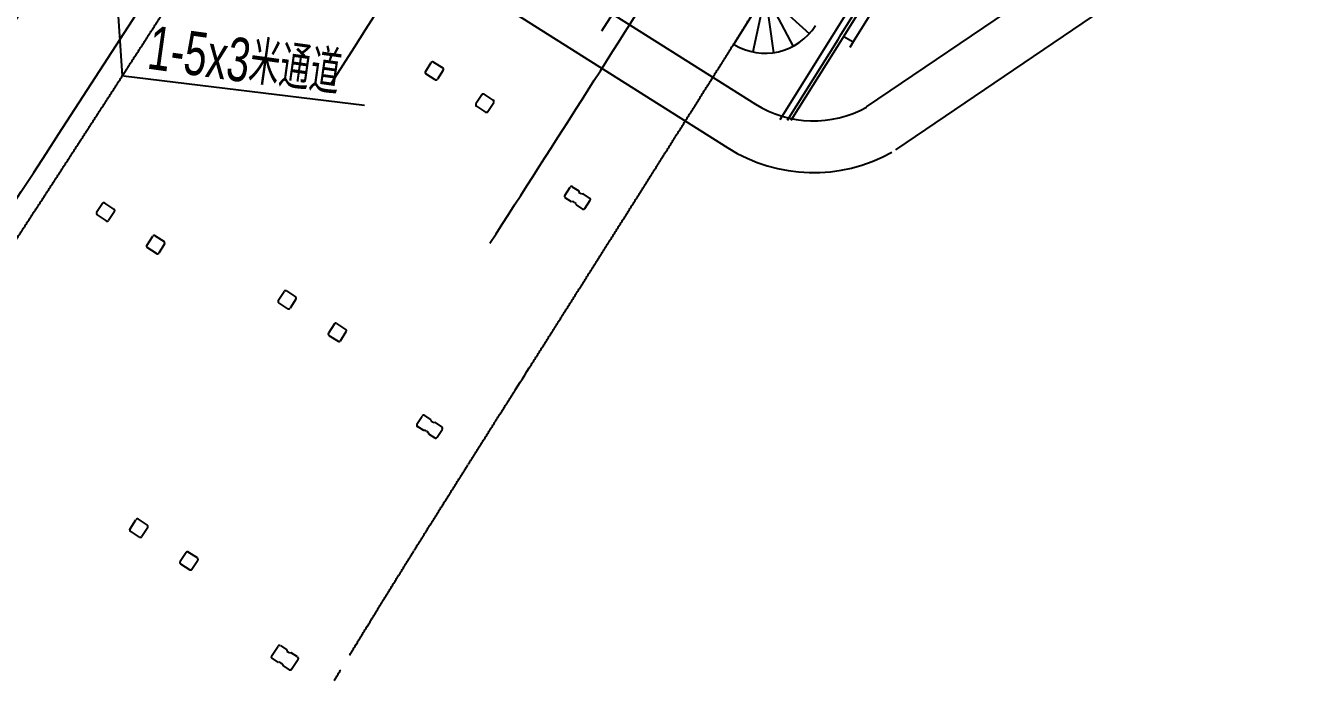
# Model space of a CAD drawing. Extents: x 141823 to 183823, y -39186 to 56515.
# Drawn here: x 149103 to 152610, y -18157 to -16354 of the extents above; entities that cross this region are included whole.
import ezdxf
from ezdxf.enums import TextEntityAlignment as Align

# ---------------------------------------------------------------- set-up
doc = ezdxf.new("R2010")
doc.units = 0
doc.header["$LTSCALE"] = 1000
doc.header["$MEASUREMENT"] = 0
for name, color, linetype in [('0-段落划分', 2, 'Continuous'), ('ql', 7, 'Continuous'), ('分隔带', 3, 'Continuous'), ('桥-立柱', 5, 'Continuous'), ('桥梁', 6, 'Continuous'), ('路基边线', 1, 'Continuous')]:
    doc.layers.add(name, color=color, linetype=linetype)
doc.layers.add('标注', color=4, linetype='Continuous', lineweight=15)
doc.styles.get("Standard").update_dxf_attribs({"font": 'hztxt_e.shx', "width": 0.7, "bigfont": 'hztxt.shx'})

# ---------------------------------------------------------------- blocks, each defined once
blk = doc.blocks.new('ac')
at = {"layer": '0-段落划分', "color": 2, "linetype": 'Continuous'}
for p, q in [((-9952668.85, 2543771.25), (-9952668.38, 2543772.15)), ((-9952672.42, 2543763.87), (-9952668.94, 2543768.09)), ((-9952672.42, 2543763.87), (-9952667.71, 2543766.65)), ((-9952672.42, 2543763.87), (-9952667.05, 2543764.87)), ((-9952672.42, 2543763.87), (-9952667.66, 2543761.19)), ((-9952672.42, 2543763.87), (-9952667.03, 2543762.98))]:
    blk.add_line(p, q, dxfattribs=at)
at = {"layer": '0-段落划分', "color": 2}
blk.add_line((-9952635.06, 2543742.68), (-9952635.4, 2543742.87), dxfattribs=at)
at = {"layer": '0-段落划分', "color": 2, "linetype": 'Continuous', "flags": 128}
for points in [[(-9952667.89, 2543771.88), (-9952667.9, 2543771.89), (-9952667.9, 2543771.89), (-9952668.41, 2543772.16), (-9952668.41, 2543772.16), (-9952672.78, 2543774.61), (-9952677.18, 2543777.01), (-9952681.61, 2543779.35), (-9952686.04, 2543781.71), (-9952687.26, 2543782.39), (-9952687.26, 2543782.39), (-9952691.33, 2543785.39), (-9952694.66, 2543789.73), (-9952696.29, 2543791.17)], [(-9952660.94, 2543766.46), (-9952668.54, 2543770.75), (-9952668.54, 2543770.75), (-9952669.05, 2543771.02), (-9952669.05, 2543771.02), (-9952673.42, 2543773.46), (-9952677.84, 2543775.84), (-9952682.29, 2543778.15), (-9952686.73, 2543780.47), (-9952687.96, 2543781.15), (-9952687.96, 2543781.15), (-9952692.28, 2543783.68), (-9952696.47, 2543786.46), (-9952698.28, 2543787.56)], [(-9952660.94, 2543766.8), (-9952668.39, 2543771.01), (-9952668.39, 2543771.01), (-9952668.9, 2543771.28), (-9952668.9, 2543771.28), (-9952673.28, 2543773.73), (-9952677.69, 2543776.1), (-9952682.14, 2543778.41), (-9952686.58, 2543780.74), (-9952687.81, 2543781.41), (-9952687.81, 2543781.41), (-9952692.13, 2543783.95), (-9952696.33, 2543786.73), (-9952698.14, 2543787.82)], [(-9952660.96, 2543765.78), (-9952668.84, 2543770.23), (-9952668.84, 2543770.23), (-9952669.35, 2543770.5), (-9952669.35, 2543770.5), (-9952673.72, 2543772.94), (-9952678.13, 2543775.31), (-9952682.58, 2543777.62), (-9952687.02, 2543779.95), (-9952688.25, 2543780.62), (-9952688.25, 2543780.62), (-9952692.57, 2543783.16), (-9952696.76, 2543785.94), (-9952698.57, 2543787.04)]]:
    blk.add_lwpolyline(points, dxfattribs=at)
at = {"layer": '0-段落划分', "color": 2, "flags": 128}
for points in [[(-9952635.4, 2543742.87), (-9952635.74, 2543743.06), (-9952636.07, 2543743.26), (-9952636.41, 2543743.45), (-9952636.75, 2543743.64), (-9952637.09, 2543743.83), (-9952637.43, 2543744.02, -0.000001), (-9952637.76, 2543744.22, -0.000001), (-9952638.1, 2543744.41, -0.000001), (-9952638.44, 2543744.6, -0.000002), (-9952638.78, 2543744.79, -0.000002), (-9952639.12, 2543744.99, -0.000002), (-9952639.45, 2543745.18, -0.000002), (-9952639.79, 2543745.37, -0.000002), (-9952640.13, 2543745.56, -0.000002), (-9952640.47, 2543745.76, -0.000003), (-9952640.81, 2543745.95, -0.000003), (-9952641.14, 2543746.14, -0.000003), (-9952641.48, 2543746.33, -0.000003), (-9952641.82, 2543746.53, -0.000003), (-9952642.16, 2543746.72, -0.000003), (-9952642.5, 2543746.91, -0.000004), (-9952642.83, 2543747.1, -0.000004), (-9952643.17, 2543747.29, -0.000004), (-9952643.51, 2543747.49, -0.000004), (-9952643.85, 2543747.68, -0.000004), (-9952644.19, 2543747.87, -0.000004), (-9952644.52, 2543748.06, -0.000005), (-9952644.86, 2543748.26, -0.000005), (-9952645.2, 2543748.45, -0.000005), (-9952645.54, 2543748.64, -0.000005), (-9952645.88, 2543748.83, -0.000005), (-9952646.21, 2543749.03, -0.000005), (-9952646.55, 2543749.22, -0.000006), (-9952646.89, 2543749.41, -0.000006), (-9952647.23, 2543749.6, -0.000006), (-9952647.57, 2543749.79, -0.000006), (-9952647.91, 2543749.99, -0.000006), (-9952648.24, 2543750.18, -0.000006), (-9952648.58, 2543750.37, -0.000007), (-9952648.92, 2543750.56, -0.000007), (-9952649.26, 2543750.76, -0.000007), (-9952649.6, 2543750.95, -0.000007), (-9952649.93, 2543751.14, -0.000007), (-9952650.27, 2543751.33, -0.000007), (-9952650.61, 2543751.52, -0.000008), (-9952650.95, 2543751.72, -0.000008), (-9952651.29, 2543751.91, -0.000008), (-9952651.62, 2543752.1, -0.000008), (-9952651.96, 2543752.29, -0.000008), (-9952652.3, 2543752.48, -0.000008), (-9952652.64, 2543752.68, -0.000009), (-9952652.98, 2543752.87, -0.000009), (-9952653.32, 2543753.06, -0.000009), (-9952653.65, 2543753.25, -0.000009), (-9952653.99, 2543753.44, -0.000009), (-9952654.33, 2543753.64, -0.000009), (-9952654.67, 2543753.83, -0.00001), (-9952655.01, 2543754.02, -0.00001), (-9952655.34, 2543754.21, -0.00001), (-9952655.68, 2543754.4, -0.00001), (-9952656.02, 2543754.6, -0.00001), (-9952656.36, 2543754.79, -0.00001), (-9952656.7, 2543754.98, -0.000011), (-9952657.04, 2543755.17, -0.000011), (-9952657.37, 2543755.36, -0.000011), (-9952657.71, 2543755.56, -0.000011), (-9952658.05, 2543755.75, -0.000011), (-9952658.39, 2543755.94, -0.000012), (-9952658.73, 2543756.13, -0.000012), (-9952659.07, 2543756.32, -0.000012), (-9952659.4, 2543756.52, -0.000012), (-9952659.74, 2543756.71, -0.000012), (-9952660.08, 2543756.9, -0.000012), (-9952660.42, 2543757.09, -0.000013), (-9952660.76, 2543757.28, -0.000013), (-9952661.1, 2543757.47, -0.000013), (-9952661.43, 2543757.67, -0.000013), (-9952661.77, 2543757.86, -0.000013), (-9952662.11, 2543758.05, -0.000013), (-9952662.45, 2543758.24, -0.000014), (-9952662.79, 2543758.43, -0.000014), (-9952663.13, 2543758.62, -0.000014), (-9952663.47, 2543758.82, -0.000014), (-9952663.8, 2543759.01, -0.000014), (-9952664.14, 2543759.2, -0.000014), (-9952664.48, 2543759.39, -0.000015), (-9952664.82, 2543759.58, -0.000015), (-9952665.16, 2543759.77, -0.000015), (-9952665.5, 2543759.97, -0.000015), (-9952665.83, 2543760.16, -0.000015), (-9952666.17, 2543760.35, -0.000015), (-9952666.51, 2543760.54, -0.000016), (-9952666.85, 2543760.73, -0.000016), (-9952667.19, 2543760.92, -0.000016), (-9952667.53, 2543761.11, -0.000016), (-9952667.87, 2543761.31, -0.000016), (-9952668.21, 2543761.5, -0.000016), (-9952668.54, 2543761.69, -0.000017), (-9952668.88, 2543761.88, -0.000017), (-9952669.22, 2543762.07, -0.000017), (-9952669.56, 2543762.26, -0.000017), (-9952669.9, 2543762.45, -0.000017), (-9952670.24, 2543762.64, -0.000017), (-9952670.58, 2543762.84, -0.000018), (-9952670.91, 2543763.03, -0.000018), (-9952671.25, 2543763.22, -0.000018)], [(-9952612.38, 2543675.98, -0.000001), (-9952612.72, 2543676.17, -0.000001), (-9952613.05, 2543676.37, -0.000001)], [(-9952645.17, 2543695.34, -0.000018), (-9952645.51, 2543695.54, -0.000018), (-9952645.84, 2543695.74, -0.000018), (-9952646.17, 2543695.93, -0.000018), (-9952646.51, 2543696.13, -0.000018), (-9952646.84, 2543696.33, -0.000019), (-9952647.18, 2543696.52, -0.000019), (-9952647.51, 2543696.72, -0.000019), (-9952647.85, 2543696.92, -0.000019), (-9952648.18, 2543697.11, -0.000019), (-9952648.52, 2543697.31, -0.000019), (-9952648.85, 2543697.51, -0.00002), (-9952649.19, 2543697.7, -0.00002), (-9952649.52, 2543697.9, -0.00002), (-9952649.86, 2543698.1, -0.00002), (-9952650.19, 2543698.29, -0.00002), (-9952650.53, 2543698.49, -0.00002), (-9952650.86, 2543698.68, -0.000021), (-9952651.2, 2543698.88, -0.000021), (-9952651.53, 2543699.08, -0.000021), (-9952651.87, 2543699.27, -0.000021), (-9952652.2, 2543699.47, -0.000021), (-9952652.54, 2543699.67, -0.000021), (-9952652.87, 2543699.86, -0.000022), (-9952653.21, 2543700.06, -0.000022), (-9952653.54, 2543700.25, -0.000022), (-9952653.88, 2543700.45, -0.000022), (-9952654.21, 2543700.65, -0.000022), (-9952654.55, 2543700.84, -0.000022), (-9952654.88, 2543701.04, -0.000023), (-9952655.22, 2543701.23, -0.000023), (-9952655.55, 2543701.43, -0.000023), (-9952655.89, 2543701.62, -0.000023), (-9952656.22, 2543701.82, -0.000023), (-9952656.56, 2543702.02, -0.000024), (-9952656.89, 2543702.21, -0.000024), (-9952657.23, 2543702.41, -0.000024), (-9952657.57, 2543702.6, -0.000024), (-9952657.9, 2543702.8, -0.000024), (-9952658.24, 2543702.99, -0.000024), (-9952658.57, 2543703.19, -0.000025), (-9952658.91, 2543703.38, -0.000025), (-9952659.24, 2543703.58, -0.000025), (-9952659.58, 2543703.78, -0.000025), (-9952659.91, 2543703.97, -0.000025), (-9952660.25, 2543704.17, -0.000025), (-9952660.58, 2543704.36, -0.000026), (-9952660.92, 2543704.56, -0.000026), (-9952661.25, 2543704.75, -0.000026), (-9952661.59, 2543704.95, -0.000026), (-9952661.92, 2543705.14, -0.000026), (-9952662.26, 2543705.34, -0.000026), (-9952662.6, 2543705.53, -0.000027), (-9952662.93, 2543705.73, -0.000027), (-9952663.27, 2543705.92, -0.000027), (-9952663.6, 2543706.12, -0.000027), (-9952663.94, 2543706.31, -0.000027), (-9952664.27, 2543706.51, -0.000027), (-9952664.61, 2543706.7, -0.000028), (-9952664.94, 2543706.9, -0.000028), (-9952665.28, 2543707.09, -0.000028), (-9952665.61, 2543707.29, -0.000028), (-9952665.95, 2543707.48, -0.000028), (-9952666.29, 2543707.68, -0.000028), (-9952666.62, 2543707.87, -0.000029), (-9952666.96, 2543708.06, -0.000029), (-9952667.29, 2543708.26, -0.000029), (-9952667.63, 2543708.45, -0.000029), (-9952667.96, 2543708.65, -0.000029)]]:
    blk.add_lwpolyline(points, format="xyb", dxfattribs=at)
at = {"layer": '0-段落划分', "color": 2}
for centre, radius, start, end in [((-9954257.81, 2540962.97), 3209.45, 59.90234, 61.09589), ((-9954257.81, 2540962.97), 3207.6, 60.29451, 61.09589), ((-9954257.81, 2540962.97), 3189.25, 59.98369, 61.09589), ((-9973390.82, 2507272.69), 41962.62, 60.354448, 60.354979), ((-9965092.6, 2521851.94), 25187.19, 60.354979, 60.355863), ((-9961533.66, 2528104.01), 17993.14, 60.355863, 60.357101), ((-9959558.03, 2531574.12), 14000.05, 60.357101, 60.358692), ((-9958299.8, 2533783.71), 11457.32, 60.358693, 60.360637), ((-9957426.27, 2535317.38), 9692.34, 60.360638, 60.362936), ((-9956785.74, 2536441.65), 8398.41, 60.362936, 60.365589), ((-9956296.66, 2537299.8), 7410.66, 60.365589, 60.368595), ((-9955910.37, 2537977.36), 6630.72, 60.368595, 60.371955), ((-9955597.21, 2538526.42), 5998.64, 60.371955, 60.375669), ((-9955339.08, 2538978.79), 5477.8, 60.37567, 60.37974), ((-9955121.34, 2539360.2), 5038.61, 60.37974, 60.38416), ((-9954936.54, 2539683.71), 4666.05, 60.38416, 60.38893), ((-9954776.75, 2539963.3), 4344.02, 60.38893, 60.39406), ((-9954637.35, 2540207.06), 4063.21, 60.39406, 60.39954), ((-9954515.13, 2540420.63), 3817.14, 60.39954, 60.40538), ((-9954406.68, 2540609.99), 3598.93, 60.40538, 60.41157), ((-9954309.92, 2540778.83), 3404.33, 60.41157, 60.41811), ((-9954257.81, 2540962.97), 3170.75, 58.68799, 61.09589), ((-9954223.06, 2540930.27), 3229.75, 60.41811, 60.425), ((-9954144.72, 2541066.75), 3072.39, 60.425, 60.43225), ((-9954073.45, 2541190.79), 2929.33, 60.43225, 60.43986), ((-9954008.55, 2541303.63), 2799.16, 60.43986, 60.44782), ((-9953948.99, 2541407.11), 2679.77, 60.44782, 60.45613), ((-9953894.41, 2541501.82), 2570.46, 60.45613, 60.46479), ((-9953844.01, 2541589.2), 2469.59, 60.46479, 60.47381), ((-9953797.4, 2541669.93), 2376.37, 60.47381, 60.48318), ((-9953754.08, 2541744.86), 2289.83, 60.48318, 60.49291), ((-9953713.83, 2541814.4), 2209.48, 60.49291, 60.50299), ((-9953676.29, 2541879.19), 2134.6, 60.50299, 60.51342), ((-9953641.13, 2541939.79), 2064.55, 60.51342, 60.52421), ((-9953608.14, 2541996.58), 1998.88, 60.52421, 60.53535), ((-9953577.2, 2542049.76), 1937.35, 60.53535, 60.54684), ((-9953548.08, 2542099.75), 1879.51, 60.54684, 60.55869), ((-9953520.7, 2542146.68), 1825.18, 60.55869, 60.57089), ((-9953494.7, 2542191.19), 1773.64, 60.57089, 60.58345), ((-9953470.1, 2542233.22), 1724.95, 60.58345, 60.59636), ((-9953446.86, 2542272.88), 1678.99, 60.59636, 60.60962), ((-9953424.75, 2542310.55), 1635.32, 60.60962, 60.62323), ((-9953403.77, 2542346.24), 1593.91, 60.62323, 60.6372), ((-9953383.77, 2542380.2), 1554.52, 60.6372, 60.65153), ((-9953364.75, 2542412.44), 1517.09, 60.65153, 60.66621), ((-9953346.55, 2542443.24), 1481.33, 60.6662, 60.68124), ((-9953329.22, 2542472.51), 1447.32, 60.68124, 60.69662), ((-9953312.59, 2542500.56), 1414.71, 60.69662, 60.71236), ((-9953296.67, 2542527.36), 1383.55, 60.71236, 60.72845), ((-9953281.43, 2542552.94), 1353.79, 60.72845, 60.7449), ((-9953266.83, 2542577.43), 1325.29, 60.7449, 60.7617), ((-9953252.79, 2542600.92), 1297.93, 60.76169, 60.77885), ((-9953239.3, 2542623.44), 1271.69, 60.77885, 60.79635), ((-9953226.33, 2542645.05), 1246.5, 60.79635, 60.81421), ((-9953213.85, 2542665.8), 1222.3, 60.81421, 60.83243), ((-9953201.81, 2542685.77), 1199, 60.83243, 60.851), ((-9953190.2, 2542705), 1176.54, 60.851, 60.86992), ((-9953179, 2542723.51), 1154.93, 60.86992, 60.88919), ((-9953168.18, 2542741.33), 1134.09, 60.88919, 60.90882), ((-9953157.75, 2542758.48), 1114.03, 60.90882, 60.9288), ((-9953147.66, 2542775.04), 1094.66, 60.9288, 60.94914), ((-9953137.88, 2542791.04), 1075.92, 60.94914, 60.96983), ((-9953128.42, 2542806.49), 1057.82, 60.96983, 60.99087), ((-9953119.25, 2542821.42), 1040.31, 60.99087, 61.01227), ((-9953110.35, 2542835.88), 1023.35, 61.01227, 61.03402), ((-9954257.81, 2540962.97), 3161.75, 58.58872, 61.09589), ((-9953101.74, 2542849.82), 1006.99, 61.03402, 61.05612), ((-9953093.39, 2542863.33), 991.13, 61.05612, 61.07858), ((-9953085.26, 2542876.44), 975.72, 61.07858, 61.10139), ((-9953077.38, 2542889.09), 960.84, 61.10139, 61.12456), ((-9953069.7, 2542901.41), 946.35, 61.12456, 61.14808), ((-9953062.25, 2542913.32), 932.31, 61.14807, 61.17195), ((-9953055, 2542924.88), 918.69, 61.17195, 61.19617), ((-9954257.81, 2540962.97), 3159.5, 58.5638, 61.09589), ((-9953047.95, 2542936.1), 905.46, 61.19617, 61.22075), ((-9953041.08, 2542947), 892.6, 61.22075, 61.24569), ((-9953034.38, 2542957.59), 880.1, 61.24569, 61.27097), ((-9953027.86, 2542967.87), 867.94, 61.27097, 61.29662), ((-9953021.5, 2542977.86), 856.13, 61.29661, 61.32261), ((-9953015.3, 2542987.58), 844.62, 61.32261, 61.34896), ((-9954257.81, 2540962.97), 3158.75, 58.55549, 61.09589), ((-9953009.25, 2542997.02), 833.44, 61.37497, 61.37566), ((-9952986.43, 2543032.42), 791.44, 61.45789, 61.486), ((-9952981.05, 2543040.69), 781.6, 61.486, 61.51447), ((-9952976.75, 2543046.99), 774.01, 61.51455, 61.54334), ((-9954257.81, 2540962.97), 3149, 58.44695, 61.09589), ((-9954257.81, 2540962.97), 3149.75, 58.45533, 61.09589)]:
    blk.add_arc(centre, radius, start, end, dxfattribs=at)
at = {"layer": '0-段落划分', "color": 2, "linetype": 'Continuous'}
blk.add_arc((-9952672.42, 2543763.87), 5.46, 330.5564, 60.4889, dxfattribs=at)
at = {"layer": 'ql', "color": 1, "linetype": 'Continuous'}
blk.add_arc((-9954257.81, 2540962.97), 3159.5, 59.65102, 60.0146, dxfattribs=at)
at = {"layer": '分隔带'}
for p, q in [((-9952662.48, 2543773.66), (-9952699.64, 2543823.29)), ((-9952693.59, 2543708.16), (-9952662.26, 2543763.44))]:
    blk.add_line(p, q, dxfattribs=at)
blk.add_arc((-9952670.96, 2543768.37), 10, 330.4566, 31.9255, dxfattribs=at)
at = {"layer": '桥-立柱', "color": 1, "linetype": 'Continuous'}
for p, q in [((-9952652.93, 2543748.64), (-9952653.28, 2543748.04)), ((-9952651.95, 2543748.24), (-9952652.73, 2543748.7)), ((-9952653.89, 2543747), (-9952653.54, 2543747.61)), ((-9952653.54, 2543747.61), (-9952653.4, 2543747.64)), ((-9952653.4, 2543747.64), (-9952653.32, 2543747.77)), ((-9952653.25, 2543747.9), (-9952653.32, 2543747.77)), ((-9952653.28, 2543748.04), (-9952653.25, 2543747.9)), ((-9952652.38, 2543747.4), (-9952652.25, 2543747.43)), ((-9952652.25, 2543747.43), (-9952651.89, 2543748.04)), ((-9952653.06, 2543746.34), (-9952653.84, 2543746.8)), ((-9952652.5, 2543747), (-9952652.85, 2543746.4)), ((-9952652.46, 2543747.27), (-9952652.54, 2543747.14)), ((-9952652.54, 2543747.14), (-9952652.5, 2543747)), ((-9952652.46, 2543747.27), (-9952652.38, 2543747.4)), ((-9952661.48, 2543739.37), (-9952661.98, 2543738.51)), ((-9952660.41, 2543738.93), (-9952661.28, 2543739.43)), ((-9952661.93, 2543738.3), (-9952661.06, 2543737.8)), ((-9952660.86, 2543737.86), (-9952660.36, 2543738.72)), ((-9952631.32, 2543736.08), (-9952631.67, 2543735.48)), ((-9952630.34, 2543735.68), (-9952631.11, 2543736.13)), ((-9952664.72, 2543733.74), (-9952664.23, 2543734.6)), ((-9952664.02, 2543734.66), (-9952663.15, 2543734.16)), ((-9952632.28, 2543734.44), (-9952631.92, 2543735.04)), ((-9952631.92, 2543735.04), (-9952631.79, 2543735.08)), ((-9952631.79, 2543735.08), (-9952631.71, 2543735.21)), ((-9952631.64, 2543735.34), (-9952631.71, 2543735.21)), ((-9952631.67, 2543735.48), (-9952631.64, 2543735.34)), ((-9952630.85, 2543734.7), (-9952630.92, 2543734.58)), ((-9952630.92, 2543734.58), (-9952630.89, 2543734.44)), ((-9952630.85, 2543734.7), (-9952630.77, 2543734.83)), ((-9952630.77, 2543734.83), (-9952630.63, 2543734.87)), ((-9952630.63, 2543734.87), (-9952630.28, 2543735.47)), ((-9952663.8, 2543733.03), (-9952664.67, 2543733.53)), ((-9952663.1, 2543733.96), (-9952663.6, 2543733.09)), ((-9952631.45, 2543733.78), (-9952632.22, 2543734.23)), ((-9952630.89, 2543734.44), (-9952631.24, 2543733.83)), ((-9952639.83, 2543726.84), (-9952640.33, 2543725.98)), ((-9952638.76, 2543726.39), (-9952639.63, 2543726.9)), ((-9952640.28, 2543725.77), (-9952639.42, 2543725.27)), ((-9952639.21, 2543725.32), (-9952638.71, 2543726.19)), ((-9952610.07, 2543722.84), (-9952610, 2543722.97)), ((-9952609.92, 2543723.1), (-9952610, 2543722.97)), ((-9952609.6, 2543723.84), (-9952609.96, 2543723.24)), ((-9952609.96, 2543723.24), (-9952609.92, 2543723.1)), ((-9952608.45, 2543723.34), (-9952609.4, 2543723.9)), ((-9952608.75, 2543722.53), (-9952608.39, 2543723.13)), ((-9952643.1, 2543721.23), (-9952642.6, 2543722.09)), ((-9952642.39, 2543722.14), (-9952641.53, 2543721.64)), ((-9952610.56, 2543722.21), (-9952610.21, 2543722.81)), ((-9952609.56, 2543721.44), (-9952610.51, 2543722)), ((-9952610.21, 2543722.81), (-9952610.07, 2543722.84)), ((-9952609, 2543722.1), (-9952609.36, 2543721.5)), ((-9952608.96, 2543722.37), (-9952609.04, 2543722.24)), ((-9952609.04, 2543722.24), (-9952609, 2543722.1)), ((-9952608.96, 2543722.37), (-9952608.89, 2543722.5)), ((-9952608.89, 2543722.5), (-9952608.75, 2543722.53)), ((-9952642.18, 2543720.52), (-9952643.05, 2543721.02)), ((-9952641.47, 2543721.44), (-9952641.98, 2543720.57)), ((-9952618.24, 2543714.22), (-9952618.74, 2543713.36)), ((-9952617.17, 2543713.77), (-9952618.03, 2543714.28)), ((-9952617.62, 2543712.7), (-9952617.12, 2543713.57)), ((-9952618.69, 2543713.16), (-9952617.83, 2543712.65)), ((-9952647.59, 2543708.94), (-9952647.09, 2543709.8)), ((-9952646.88, 2543709.85), (-9952646.02, 2543709.35)), ((-9952645.96, 2543709.14), (-9952646.47, 2543708.28)), ((-9952621.53, 2543708.62), (-9952621.02, 2543709.48)), ((-9952620.81, 2543709.53), (-9952619.95, 2543709.03)), ((-9952646.67, 2543708.23), (-9952647.54, 2543708.73)), ((-9952620.61, 2543707.91), (-9952621.47, 2543708.41)), ((-9952619.9, 2543708.82), (-9952620.4, 2543707.96)), ((-9952649.86, 2543705.05), (-9952650.37, 2543704.19)), ((-9952648.8, 2543704.6), (-9952649.66, 2543705.11)), ((-9952649.25, 2543703.53), (-9952648.74, 2543704.4)), ((-9952650.32, 2543703.98), (-9952649.45, 2543703.48))]:
    blk.add_line(p, q, dxfattribs=at)
for centre, start, end in [((-9952652.8, 2543748.57), 59.7012, 149.7012), ((-9952652.02, 2543748.11), 329.7012, 59.7012), ((-9952653.76, 2543746.93), 149.7012, 239.7012), ((-9952652.98, 2543746.47), 239.7012, 329.7012), ((-9952661.35, 2543739.3), 60.1056, 150.1056), ((-9952661.85, 2543738.43), 150.1056, 240.1056), ((-9952660.49, 2543738.8), 330.1056, 60.1056), ((-9952660.99, 2543737.93), 240.1056, 330.1056), ((-9952631.19, 2543736), 59.7012, 149.7012), ((-9952664.1, 2543734.53), 60.1056, 150.1056), ((-9952630.41, 2543735.55), 329.7012, 59.7012), ((-9952664.59, 2543733.66), 150.1056, 240.1056), ((-9952663.23, 2543734.03), 330.1056, 60.1056), ((-9952632.15, 2543734.36), 149.7012, 239.7012), ((-9952631.37, 2543733.91), 239.7012, 329.7012), ((-9952663.73, 2543733.16), 240.1056, 330.1056), ((-9952639.7, 2543726.77), 59.7914, 149.7914), ((-9952638.84, 2543726.26), 329.7914, 59.7914), ((-9952640.2, 2543725.9), 149.7914, 239.7914), ((-9952639.34, 2543725.4), 239.7914, 329.7914), ((-9952609.47, 2543723.77), 59.5811, 149.5811), ((-9952608.52, 2543723.21), 329.5811, 59.5811), ((-9952642.47, 2543722.01), 59.7914, 149.7914), ((-9952610.43, 2543722.13), 149.5811, 239.5811), ((-9952642.97, 2543721.15), 149.7914, 239.7914), ((-9952642.11, 2543720.65), 239.7914, 329.7914), ((-9952641.6, 2543721.51), 329.7914, 59.7914), ((-9952609.49, 2543721.57), 239.5811, 329.5811), ((-9952618.11, 2543714.15), 59.617, 149.617), ((-9952617.25, 2543713.64), 329.617, 59.617), ((-9952618.61, 2543713.29), 149.617, 239.617), ((-9952617.75, 2543712.78), 239.617, 329.617), ((-9952647.46, 2543708.86), 149.6585, 239.6585), ((-9952646.96, 2543709.72), 59.6585, 149.6585), ((-9952646.09, 2543709.22), 329.6585, 59.6585), ((-9952620.89, 2543709.4), 59.617, 149.617), ((-9952620.03, 2543708.9), 329.617, 59.617), ((-9952646.6, 2543708.36), 239.6585, 329.6585), ((-9952621.4, 2543708.54), 149.617, 239.617), ((-9952620.53, 2543708.03), 239.617, 329.617), ((-9952650.24, 2543704.11), 149.6585, 239.6585), ((-9952649.74, 2543704.98), 59.6585, 149.6585), ((-9952648.87, 2543704.47), 329.6585, 59.6585), ((-9952649.38, 2543703.61), 239.6585, 329.6585)]:
    blk.add_arc(centre, 0.15, start, end, dxfattribs=at)
at = {"layer": '桥梁', "color": 7}
for p, q in [((-9952660.44, 2543727.58), (-9952662.07, 2543705.36)), ((-9952693.84, 2543701.54), (-9952662.09, 2543705.24))]:
    blk.add_line(p, q, dxfattribs=at)
at = {"layer": '路基边线'}
for p, q in [((-9952658.68, 2543776.51), (-9952695.84, 2543826.14)), ((-9952689.46, 2543705.82), (-9952658.13, 2543761.1))]:
    blk.add_line(p, q, dxfattribs=at)
blk.add_arc((-9952670.96, 2543768.37), 14.75, 330.4566, 31.9255, dxfattribs=at)
at = {"layer": '桥梁', "color": 7, "width": 0.7}
blk.add_text('1-5x3米通道', height=4, rotation=84.7131, dxfattribs=at).set_placement((-9952663.24, 2543725.25), align=Align.MIDDLE_RIGHT)
blk = doc.blocks.new('zx')
at = {"layer": '标注', "linetype": 'ByBlock', "xscale": 29.99999999999998, "yscale": 29.99999999999998, "zscale": 29.99999999999998, "rotation": 267.2929497497675}
blk.add_blockref('ac', (-90141045.2, -294670498.8), dxfattribs=at)

msp = doc.modelspace()

# ---------------------------------------------------------------- block references
msp.add_blockref('zx', (-37321.5, 11464.3))

doc.saveas('drawing.dxf')
